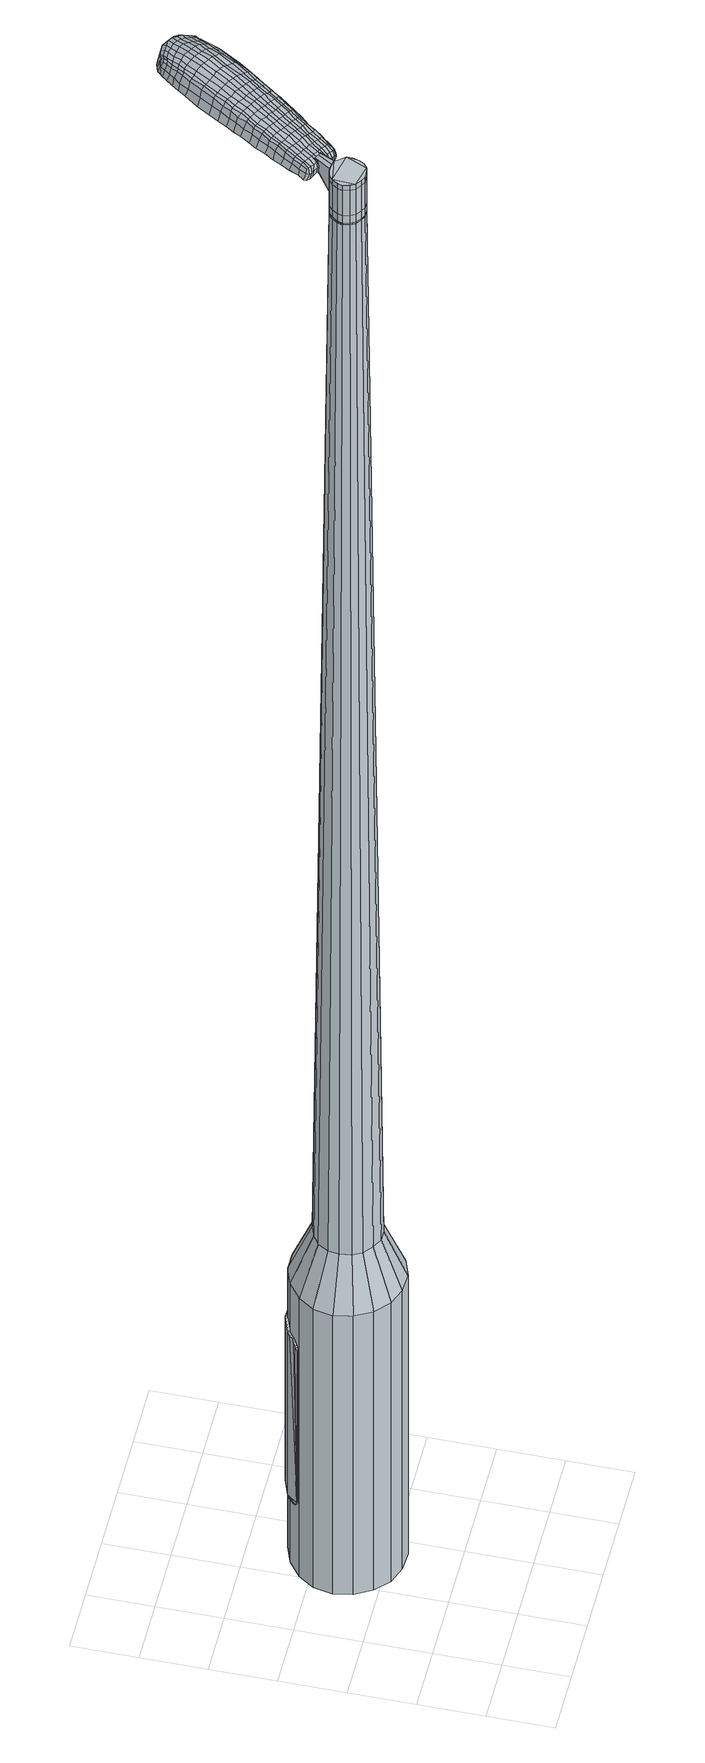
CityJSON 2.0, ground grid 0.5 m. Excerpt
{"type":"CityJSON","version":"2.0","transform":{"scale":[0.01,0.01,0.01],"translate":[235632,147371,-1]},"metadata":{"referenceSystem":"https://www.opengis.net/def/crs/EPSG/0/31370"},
"CityObjects":{
"object1":{"type":"GenericCityObject","attributes":{"cluster":386,"mean_distance_to_centroid":0.369,"new_centroid_x":235632.83,"new_centroid_y":147372.28,"mean_distance_to_camera":11.05,"H1":31.45,"H2":29.17,"Z_final":110.96,"cluster2":-1,"proj_x":235636.41,"proj_y":147374.49,"id_line":65054,"bearing_l":328.25,"distance":4.2,"orientation":"left","G_obj":58.25},"geometry":[{"type":"MultiSurface","lod":"2","boundaries":[[[0,1,2,3]],[[1,4,5,2]],[[4,6,7,5]],[[6,8,9,7]],[[8,10,11,9]],[[10,12,13,11]],[[12,14,15,13]],[[14,16,17,15]],[[16,18,19,17]],[[18,20,21,19]],[[20,22,23,21]],[[22,24,25,23]],[[24,26,27,25]],[[26,28,29,27]],[[28,30,31,29]],[[30,32,33,31]],[[32,34,35,33]],[[34,0,3,35]],[[36,37,38,39]],[[38,40,41,42]],[[41,43,42]],[[42,44,45,46]],[[45,47,46]],[[46,48,49,50]],[[49,51,50]],[[42,46,50,38]],[[50,52,39,38]],[[53,36,39]],[[2,5,7,35]],[[7,9,11,15]],[[11,13,15]],[[15,17,19,23]],[[19,21,23]],[[23,25,27,31]],[[27,29,31]],[[15,23,31,7]],[[31,33,35,7]],[[3,2,35]],[[1,0,54,55]],[[0,34,56,54]],[[34,32,57,56]],[[32,30,58,57]],[[30,28,59,58]],[[28,26,60,59]],[[26,24,61,60]],[[24,22,62,61]],[[22,20,63,62]],[[20,18,64,63]],[[18,16,65,64]],[[16,14,66,65]],[[14,12,67,66]],[[12,10,68,67]],[[10,8,69,68]],[[8,6,70,69]],[[6,4,71,70]],[[4,1,55,71]],[[55,54,72,73]],[[54,56,74,72]],[[56,57,75,74]],[[57,58,76,75]],[[58,59,77,76]],[[59,60,78,77]],[[60,61,79,78]],[[61,62,80,79]],[[62,63,81,80]],[[63,64,82,81]],[[64,65,83,82]],[[65,66,84,83]],[[66,67,85,84]],[[67,68,86,85]],[[68,69,87,86]],[[69,70,88,87]],[[70,71,89,88]],[[71,55,73,89]],[[90,91,92,73]],[[93,94,91,90]],[[75,95,94,93]],[[96,97,95,75]],[[77,98,97,96]],[[99,100,98,77]],[[101,102,100,99]],[[103,104,102,101]],[[105,106,104,103]],[[82,107,106,105]],[[108,109,107,82]],[[84,110,109,108]],[[111,112,110,84]],[[113,114,112,111]],[[87,115,114,113]],[[88,116,115,87]],[[117,118,116,88]],[[73,92,118,117]],[[119,120,121,122]],[[123,119,122,124]],[[125,123,124,126]],[[127,125,126,128]],[[129,127,128,130]],[[131,129,130,132]],[[133,131,132,134]],[[135,133,134,136]],[[137,135,136,138]],[[139,137,138,140]],[[141,139,140,142]],[[143,141,142,144]],[[145,143,144,146]],[[147,145,146,148]],[[149,147,148,150]],[[151,149,150,152]],[[72,90,73]],[[72,74,93,90]],[[74,75,93]],[[76,96,75]],[[76,77,96]],[[78,99,77]],[[78,79,101,99]],[[79,80,103,101]],[[80,81,105,103]],[[81,82,105]],[[83,108,82]],[[83,84,108]],[[85,111,84]],[[85,86,113,111]],[[86,87,113]],[[89,117,88]],[[89,73,117]],[[153,92,91]],[[154,118,92]],[[154,116,118]],[[155,114,115]],[[155,156,112,114]],[[156,110,112]],[[157,109,110]],[[157,107,109]],[[158,106,107]],[[158,159,104,106]],[[159,160,102,104]],[[160,161,100,102]],[[161,98,100]],[[162,97,98]],[[162,95,97]],[[163,94,95]],[[163,153,91,94]],[[39,52,151,164]],[[92,153,165,152]],[[53,39,164,120]],[[153,163,121,165]],[[36,53,120,119]],[[163,95,122,121]],[[37,36,119,123]],[[95,162,124,122]],[[38,37,123,125]],[[162,98,126,124]],[[40,38,125,127]],[[98,161,128,126]],[[41,40,127,129]],[[161,160,130,128]],[[43,41,129,131]],[[160,159,132,130]],[[42,43,131,133]],[[159,158,134,132]],[[44,42,133,135]],[[158,107,136,134]],[[45,44,135,137]],[[107,157,138,136]],[[47,45,137,139]],[[157,110,140,138]],[[46,47,139,141]],[[110,156,142,140]],[[48,46,141,143]],[[156,155,144,142]],[[49,48,143,145]],[[155,115,146,144]],[[51,49,145,147]],[[115,116,148,146]],[[50,51,147,149]],[[116,154,150,148]],[[52,50,149,151]],[[154,92,152,150]],[[151,152,166,167]],[[152,165,168,166]],[[165,121,169,168]],[[121,120,170,169]],[[120,164,171,170]],[[164,151,167,171]],[[172,173,174,175]],[[176,172,175,177]],[[172,176,178,179]],[[173,172,179,180]],[[181,182,183,184]],[[185,181,184,186]],[[181,185,187,188]],[[182,181,188,189]],[[190,191,192,193]],[[194,190,193,195]],[[190,194,196,197]],[[191,190,197,198]],[[199,200,201,202]],[[203,199,202,204]],[[199,203,205,206]],[[200,199,206,207]],[[208,209,210,211]],[[212,208,211,213]],[[208,212,214,215]],[[209,208,215,216]],[[217,218,219,220]],[[221,217,220,222]],[[217,221,223,224]],[[218,217,224,225]],[[226,227,228,229]],[[218,226,229,219]],[[226,218,225,230]],[[227,226,230,231]],[[232,233,234,235]],[[227,232,235,228]],[[232,227,231,236]],[[233,232,236,237]],[[238,176,177,239]],[[233,238,239,234]],[[238,233,237,240]],[[176,238,240,178]],[[241,242,243,244]],[[245,241,244,246]],[[241,245,247,248]],[[242,241,248,249]],[[250,251,252,253]],[[242,250,253,243]],[[250,242,249,254]],[[251,250,254,255]],[[256,257,258,259]],[[251,256,259,252]],[[256,251,255,260]],[[257,256,260,261]],[[262,263,264,265]],[[257,262,265,258]],[[262,257,261,266]],[[263,262,266,267]],[[268,173,180,269]],[[263,268,269,264]],[[268,263,267,270]],[[173,268,270,174]],[[271,272,273,274]],[[275,271,274,276]],[[271,275,277,278]],[[272,271,278,279]],[[280,281,282,283]],[[272,280,283,273]],[[280,272,279,284]],[[281,280,284,285]],[[286,287,288,289]],[[281,286,289,282]],[[286,281,285,290]],[[287,286,290,291]],[[292,185,186,293]],[[287,292,293,288]],[[292,287,291,294]],[[185,292,294,187]],[[295,296,297,298]],[[299,295,298,300]],[[295,299,301,302]],[[296,295,302,303]],[[304,305,306,307]],[[296,304,307,297]],[[304,296,303,308]],[[305,304,308,309]],[[310,311,312,313]],[[305,310,313,306]],[[310,305,309,314]],[[311,310,314,315]],[[316,317,318,319]],[[311,316,319,312]],[[316,311,315,320]],[[317,316,320,321]],[[322,182,189,323]],[[317,322,323,318]],[[322,317,321,324]],[[182,322,324,183]],[[325,211,210,326]],[[327,325,326,328]],[[325,327,329,330]],[[211,325,330,213]],[[331,327,328,332]],[[333,331,332,334]],[[331,333,335,336]],[[327,331,336,329]],[[337,333,334,338]],[[339,337,338,340]],[[337,339,341,342]],[[333,337,342,335]],[[343,339,340,344]],[[345,343,344,346]],[[343,345,347,348]],[[339,343,348,341]],[[349,345,346,350]],[[200,349,350,201]],[[349,200,207,351]],[[345,349,351,347]],[[352,353,198,197]],[[354,352,197,196]],[[352,354,355,356]],[[353,352,356,357]],[[358,359,357,356]],[[360,358,356,355]],[[358,360,361,362]],[[359,358,362,363]],[[364,365,363,362]],[[366,364,362,361]],[[364,366,367,368]],[[365,364,368,369]],[[370,371,369,368]],[[372,370,368,367]],[[370,372,205,203]],[[371,370,203,204]],[[373,374,375,376]],[[275,373,376,277]],[[373,275,276,377]],[[374,373,377,378]],[[379,194,195,380]],[[374,379,380,375]],[[379,374,378,381]],[[194,379,381,196]],[[382,383,384,385]],[[221,382,385,223]],[[382,221,222,386]],[[383,382,386,387]],[[388,389,390,391]],[[383,388,391,384]],[[388,383,387,392]],[[389,388,392,393]],[[394,191,198,395]],[[389,394,395,390]],[[394,389,393,396]],[[191,394,396,192]],[[397,398,399,400]],[[179,397,400,180]],[[397,179,178,401]],[[398,397,401,402]],[[403,404,405,406]],[[398,403,406,399]],[[403,398,402,407]],[[404,403,407,408]],[[409,202,201,410]],[[404,409,410,405]],[[409,404,408,411]],[[202,409,411,204]],[[412,413,414,415]],[[184,412,415,186]],[[412,184,183,416]],[[413,412,416,417]],[[418,206,205,419]],[[413,418,419,414]],[[418,413,417,420]],[[206,418,420,207]],[[421,422,423,424]],[[299,421,424,301]],[[421,299,300,425]],[[422,421,425,426]],[[427,212,213,428]],[[422,427,428,423]],[[427,422,426,429]],[[212,427,429,214]],[[430,431,432,433]],[[245,430,433,247]],[[430,245,246,434]],[[431,430,434,435]],[[436,437,438,439]],[[431,436,439,432]],[[436,431,435,440]],[[437,436,440,441]],[[442,209,216,443]],[[437,442,443,438]],[[442,437,441,444]],[[209,442,444,210]],[[445,446,435,434]],[[244,445,434,246]],[[445,244,243,447]],[[446,445,447,448]],[[449,450,441,440]],[[446,449,440,435]],[[449,446,448,451]],[[450,449,451,452]],[[453,326,210,444]],[[450,453,444,441]],[[453,450,452,454]],[[326,453,454,328]],[[455,456,457,458]],[[302,455,458,303]],[[455,302,301,424]],[[456,455,424,423]],[[459,330,329,460]],[[456,459,460,457]],[[459,456,423,428]],[[330,459,428,213]],[[461,462,448,447]],[[253,461,447,243]],[[461,253,252,463]],[[462,461,463,464]],[[465,466,452,451]],[[462,465,451,448]],[[465,462,464,467]],[[466,465,467,468]],[[469,332,328,454]],[[466,469,454,452]],[[469,466,468,470]],[[332,469,470,334]],[[471,472,473,474]],[[308,471,474,309]],[[471,308,303,458]],[[472,471,458,457]],[[475,336,335,476]],[[472,475,476,473]],[[475,472,457,460]],[[336,475,460,329]],[[477,478,464,463]],[[259,477,463,252]],[[477,259,258,479]],[[478,477,479,480]],[[481,482,468,467]],[[478,481,467,464]],[[481,478,480,483]],[[482,481,483,484]],[[485,338,334,470]],[[482,485,470,468]],[[485,482,484,486]],[[338,485,486,340]],[[487,488,489,490]],[[314,487,490,315]],[[487,314,309,474]],[[488,487,474,473]],[[491,342,341,492]],[[488,491,492,489]],[[491,488,473,476]],[[342,491,476,335]],[[493,494,480,479]],[[265,493,479,258]],[[493,265,264,495]],[[494,493,495,496]],[[497,498,484,483]],[[494,497,483,480]],[[497,494,496,499]],[[498,497,499,500]],[[501,344,340,486]],[[498,501,486,484]],[[501,498,500,502]],[[344,501,502,346]],[[503,504,505,506]],[[320,503,506,321]],[[503,320,315,490]],[[504,503,490,489]],[[507,348,347,508]],[[504,507,508,505]],[[507,504,489,492]],[[348,507,492,341]],[[509,510,496,495]],[[269,509,495,264]],[[509,269,180,400]],[[510,509,400,399]],[[511,512,500,499]],[[510,511,499,496]],[[511,510,399,406]],[[512,511,406,405]],[[513,350,346,502]],[[512,513,502,500]],[[513,512,405,410]],[[350,513,410,201]],[[514,515,417,416]],[[324,514,416,183]],[[514,324,321,506]],[[515,514,506,505]],[[516,351,207,420]],[[515,516,420,417]],[[516,515,505,508]],[[351,516,508,347]],[[517,518,378,377]],[[274,517,377,276]],[[517,274,273,519]],[[518,517,519,520]],[[521,354,196,381]],[[518,521,381,378]],[[521,518,520,522]],[[354,521,522,355]],[[523,524,525,526]],[[224,523,526,225]],[[523,224,223,385]],[[524,523,385,384]],[[527,528,529,530]],[[524,527,530,525]],[[527,524,384,391]],[[528,527,391,390]],[[531,353,357,532]],[[528,531,532,529]],[[531,528,390,395]],[[353,531,395,198]],[[533,534,520,519]],[[283,533,519,273]],[[533,283,282,535]],[[534,533,535,536]],[[537,360,355,522]],[[534,537,522,520]],[[537,534,536,538]],[[360,537,538,361]],[[539,540,541,542]],[[230,539,542,231]],[[539,230,225,526]],[[540,539,526,525]],[[543,544,545,546]],[[540,543,546,541]],[[543,540,525,530]],[[544,543,530,529]],[[547,359,363,548]],[[544,547,548,545]],[[547,544,529,532]],[[359,547,532,357]],[[549,550,536,535]],[[289,549,535,282]],[[549,289,288,551]],[[550,549,551,552]],[[553,366,361,538]],[[550,553,538,536]],[[553,550,552,554]],[[366,553,554,367]],[[555,556,557,558]],[[236,555,558,237]],[[555,236,231,542]],[[556,555,542,541]],[[559,560,561,562]],[[556,559,562,557]],[[559,556,541,546]],[[560,559,546,545]],[[563,365,369,564]],[[560,563,564,561]],[[563,560,545,548]],[[365,563,548,363]],[[565,566,552,551]],[[293,565,551,288]],[[565,293,186,415]],[[566,565,415,414]],[[567,372,367,554]],[[566,567,554,552]],[[567,566,414,419]],[[372,567,419,205]],[[568,569,402,401]],[[240,568,401,178]],[[568,240,237,558]],[[569,568,558,557]],[[570,571,408,407]],[[569,570,407,402]],[[570,569,557,562]],[[571,570,562,561]],[[572,371,204,411]],[[571,572,411,408]],[[572,571,561,564]],[[371,572,564,369]],[[573,574,575,576]],[[576,575,577,578]],[[579,577,575,580]],[[580,575,574,581]],[[582,583,584,585]],[[585,584,586,587]],[[588,586,584,589]],[[589,584,583,590]],[[591,592,593,594]],[[594,593,595,596]],[[597,595,593,598]],[[598,593,592,599]],[[600,601,602,603]],[[603,602,604,605]],[[606,604,602,607]],[[607,602,601,608]],[[609,610,611,612]],[[612,611,613,614]],[[615,613,611,616]],[[616,611,610,617]],[[618,619,620,621]],[[621,620,622,623]],[[624,622,620,625]],[[625,620,619,626]],[[627,628,629,630]],[[630,629,619,618]],[[626,619,629,631]],[[631,629,628,632]],[[633,634,635,636]],[[636,635,628,627]],[[632,628,635,637]],[[637,635,634,638]],[[578,577,639,640]],[[640,639,634,633]],[[638,634,639,641]],[[641,639,577,579]],[[642,643,644,645]],[[645,644,646,647]],[[648,646,644,649]],[[649,644,643,650]],[[651,652,653,654]],[[654,653,643,642]],[[650,643,653,655]],[[655,653,652,656]],[[657,658,659,660]],[[660,659,652,651]],[[656,652,659,661]],[[661,659,658,662]],[[663,664,665,666]],[[666,665,658,657]],[[662,658,665,667]],[[667,665,664,668]],[[581,574,669,670]],[[670,669,664,663]],[[668,664,669,671]],[[671,669,574,573]],[[672,673,674,675]],[[675,674,676,677]],[[678,676,674,679]],[[679,674,673,680]],[[681,682,683,684]],[[684,683,673,672]],[[680,673,683,685]],[[685,683,682,686]],[[687,688,689,690]],[[690,689,682,681]],[[686,682,689,691]],[[691,689,688,692]],[[587,586,693,694]],[[694,693,688,687]],[[692,688,693,695]],[[695,693,586,588]],[[696,697,698,699]],[[699,698,700,701]],[[702,700,698,703]],[[703,698,697,704]],[[705,706,707,708]],[[708,707,697,696]],[[704,697,707,709]],[[709,707,706,710]],[[711,712,713,714]],[[714,713,706,705]],[[710,706,713,715]],[[715,713,712,716]],[[717,718,719,720]],[[720,719,712,711]],[[716,712,719,721]],[[721,719,718,722]],[[590,583,723,724]],[[724,723,718,717]],[[722,718,723,725]],[[725,723,583,582]],[[609,612,726,727]],[[727,726,728,729]],[[730,728,726,731]],[[731,726,612,614]],[[729,728,732,733]],[[733,732,734,735]],[[736,734,732,737]],[[737,732,728,730]],[[735,734,738,739]],[[739,738,740,741]],[[742,740,738,743]],[[743,738,734,736]],[[741,740,744,745]],[[745,744,746,747]],[[748,746,744,749]],[[749,744,740,742]],[[747,746,750,751]],[[751,750,601,600]],[[608,601,750,752]],[[752,750,746,748]],[[599,753,754,598]],[[598,754,755,597]],[[756,755,754,757]],[[757,754,753,758]],[[758,759,760,757]],[[757,760,761,756]],[[762,761,760,763]],[[763,760,759,764]],[[764,765,766,763]],[[763,766,767,762]],[[768,767,766,769]],[[769,766,765,770]],[[770,771,772,769]],[[769,772,773,768]],[[606,773,772,604]],[[604,772,771,605]],[[774,775,776,777]],[[777,776,676,678]],[[677,676,776,778]],[[778,776,775,779]],[[596,595,780,781]],[[781,780,775,774]],[[779,775,780,782]],[[782,780,595,597]],[[783,784,785,786]],[[786,785,622,624]],[[623,622,785,787]],[[787,785,784,788]],[[789,790,791,792]],[[792,791,784,783]],[[788,784,791,793]],[[793,791,790,794]],[[599,592,795,796]],[[796,795,790,789]],[[794,790,795,797]],[[797,795,592,591]],[[798,799,800,801]],[[801,800,580,581]],[[579,580,800,802]],[[802,800,799,803]],[[804,805,806,807]],[[807,806,799,798]],[[803,799,806,808]],[[808,806,805,809]],[[600,603,810,811]],[[811,810,805,804]],[[809,805,810,812]],[[812,810,603,605]],[[813,814,815,816]],[[816,815,585,587]],[[582,585,815,817]],[[817,815,814,818]],[[606,607,819,820]],[[820,819,814,813]],[[818,814,819,821]],[[821,819,607,608]],[[822,823,700,824]],[[824,700,702]],[[701,700,825]],[[825,700,823,826]],[[614,613,827,828]],[[828,827,823,822]],[[826,823,827,829]],[[829,827,613,615]],[[830,831,832,833]],[[833,832,646,648]],[[647,646,832,834]],[[834,832,831,835]],[[836,837,838,839]],[[839,838,831,830]],[[835,831,838,840]],[[840,838,837,841]],[[617,610,842,843]],[[843,842,837,836]],[[841,837,842,844]],[[844,842,610,609]],[[835,845,846,834]],[[834,846,645,647]],[[642,645,846,847]],[[847,846,845,848]],[[841,849,850,840]],[[840,850,845,835]],[[848,845,850,851]],[[851,850,849,852]],[[609,727,853,844]],[[844,853,849,841]],[[852,849,853,854]],[[854,853,727,729]],[[855,856,857,858]],[[858,857,703,704]],[[702,703,857,824]],[[824,857,856,822]],[[730,731,859,860]],[[860,859,856,855]],[[822,856,859,828]],[[828,859,731,614]],[[848,861,847]],[[847,861,654,642]],[[651,654,861,862]],[[852,863,864,851]],[[851,864,861,848]],[[862,861,864,865]],[[865,864,863,866]],[[729,733,867,854]],[[854,867,863,852]],[[866,863,867,868]],[[868,867,733,735]],[[869,870,871,872]],[[872,871,709,710]],[[704,709,871,858]],[[858,871,870,855]],[[736,737,873,874]],[[874,873,870,869]],[[855,870,873,860]],[[860,873,737,730]],[[875,876,862]],[[862,876,660,651]],[[657,660,876,877]],[[877,876,875,878]],[[866,879,880,865]],[[865,880,875,862]],[[878,875,880,881]],[[881,880,879,882]],[[735,739,883,868]],[[868,883,879,866]],[[882,879,883,884]],[[884,883,739,741]],[[885,886,887,888]],[[888,887,715,716]],[[710,715,887,872]],[[872,887,886,869]],[[742,743,889,890]],[[890,889,886,885]],[[869,886,889,874]],[[874,889,743,736]],[[878,891,892,877]],[[877,892,666,657]],[[663,666,892,893]],[[893,892,891,894]],[[882,895,896,881]],[[881,896,891,878]],[[894,891,896,897]],[[897,896,895,898]],[[741,745,899,884]],[[884,899,895,882]],[[898,895,899,900]],[[900,899,745,747]],[[901,902,903,904]],[[904,903,721,722]],[[716,721,903,888]],[[888,903,902,885]],[[748,749,905,906]],[[906,905,902,901]],[[885,902,905,890]],[[890,905,749,742]],[[894,907,908,893]],[[893,908,670,663]],[[581,670,908,801]],[[801,908,907,798]],[[898,909,910,897]],[[897,910,907,894]],[[798,907,910,807]],[[807,910,909,804]],[[747,751,911,900]],[[900,911,909,898]],[[804,909,911,811]],[[811,911,751,600]],[[818,912,913,817]],[[817,913,725,582]],[[722,725,913,904]],[[904,913,912,901]],[[608,752,914,821]],[[821,914,912,818]],[[901,912,914,906]],[[906,914,752,748]],[[779,915,916,778]],[[778,916,675,677]],[[672,675,916,917]],[[917,916,915,918]],[[597,755,919,782]],[[782,919,915,779]],[[918,915,919,920]],[[920,919,755,756]],[[921,922,923,924]],[[924,923,625,626]],[[624,625,923,786]],[[786,923,922,783]],[[925,926,927,928]],[[928,927,922,921]],[[783,922,927,792]],[[792,927,926,789]],[[758,753,929,930]],[[930,929,926,925]],[[789,926,929,796]],[[796,929,753,599]],[[918,931,932,917]],[[917,932,684,672]],[[681,684,932,933]],[[933,932,931,934]],[[756,761,935,920]],[[920,935,931,918]],[[934,931,935,936]],[[936,935,761,762]],[[937,938,939,940]],[[940,939,631,632]],[[626,631,939,924]],[[924,939,938,921]],[[941,942,943,944]],[[944,943,938,937]],[[921,938,943,928]],[[928,943,942,925]],[[764,759,945,946]],[[946,945,942,941]],[[925,942,945,930]],[[930,945,759,758]],[[934,947,948,933]],[[933,948,690,681]],[[687,690,948,949]],[[949,948,947,950]],[[762,767,951,936]],[[936,951,947,934]],[[950,947,951,952]],[[952,951,767,768]],[[953,954,955,956]],[[956,955,637,638]],[[632,637,955,940]],[[940,955,954,937]],[[957,958,959,960]],[[960,959,954,953]],[[937,954,959,944]],[[944,959,958,941]],[[770,765,961,962]],[[962,961,958,957]],[[941,958,961,946]],[[946,961,765,764]],[[950,963,964,949]],[[949,964,694,687]],[[587,694,964,816]],[[816,964,963,813]],[[768,773,965,952]],[[952,965,963,950]],[[813,963,965,820]],[[820,965,773,606]],[[803,966,967,802]],[[802,967,641,579]],[[638,641,967,956]],[[956,967,966,953]],[[809,968,969,808]],[[808,969,966,803]],[[953,966,969,960]],[[960,969,968,957]],[[605,771,970,812]],[[812,970,968,809]],[[957,968,970,962]],[[962,970,771,770]],[[573,576,175,174]],[[576,578,177,175]],[[588,589,188,187]],[[589,590,189,188]],[[591,594,193,192]],[[594,596,195,193]],[[615,616,215,214]],[[616,617,216,215]],[[618,621,220,219]],[[621,623,222,220]],[[627,630,229,228]],[[630,618,219,229]],[[633,636,235,234]],[[636,627,228,235]],[[578,640,239,177]],[[640,633,234,239]],[[648,649,248,247]],[[649,650,249,248]],[[650,655,254,249]],[[655,656,255,254]],[[656,661,260,255]],[[661,662,261,260]],[[662,667,266,261]],[[667,668,267,266]],[[668,671,270,267]],[[671,573,174,270]],[[678,679,278,277]],[[679,680,279,278]],[[680,685,284,279]],[[685,686,285,284]],[[686,691,290,285]],[[691,692,291,290]],[[692,695,294,291]],[[695,588,187,294]],[[696,699,298,297]],[[699,701,300,298]],[[705,708,307,306]],[[708,696,297,307]],[[711,714,313,312]],[[714,705,306,313]],[[717,720,319,318]],[[720,711,312,319]],[[590,724,323,189]],[[724,717,318,323]],[[774,777,376,375]],[[777,678,277,376]],[[596,781,380,195]],[[781,774,375,380]],[[623,787,386,222]],[[787,788,387,386]],[[788,793,392,387]],[[793,794,393,392]],[[794,797,396,393]],[[797,591,192,396]],[[701,825,425,300]],[[825,826,426,425]],[[826,829,429,426]],[[829,615,214,429]],[[830,833,433,432]],[[833,648,247,433]],[[836,839,439,438]],[[839,830,432,439]],[[617,843,443,216]],[[843,836,438,443]],[[971,972,973,974]],[[975,976,974,973]],[[977,978,979,980]],[[981,982,983,984]],[[972,985,986,973]],[[987,975,973,986]],[[988,977,980,989]],[[990,991,982,981]],[[985,992,993,986]],[[993,994,987,986]],[[995,988,989,996]],[[997,991,990,998]],[[992,999,1000,993]],[[1000,1001,994,993]],[[1002,995,996,1003]],[[1004,997,998,1005]],[[1006,1007,1008,1009]],[[1010,1011,1007,1006]],[[1010,1012,1013,1011]],[[1012,1014,1015,1013]],[[1016,1017,1018,1019]],[[1020,1021,1017,1016]],[[1022,1023,1021,1020]],[[1024,1025,1023,1022]],[[1019,1008,1007,1016]],[[1016,1007,1011,1020]],[[1011,1013,1022,1020]],[[1013,1015,1024,1022]],[[980,979,976,975]],[[989,980,975,987]],[[994,996,989,987]],[[1001,1003,996,994]],[[981,984,978,977]],[[990,981,977,988]],[[998,990,988,995]],[[1005,998,995,1002]],[[982,1006,1009,983]],[[991,1010,1006,982]],[[1012,1010,991,997]],[[1014,1012,997,1004]],[[1026,1027,1028,1029]],[[1028,1030,1031,1032]],[[1028,1032,1033,1034]],[[1028,1034,1029]],[[1035,1026,1029,1036]],[[1037,1036,1029,1038]],[[1039,1038,1029]],[[1040,1028,1027,1041]],[[1042,1040,1041,1043]],[[1044,1042,1043,1045]],[[1046,1044,1045,1047]],[[1048,1046,1047,1049]],[[1049,1050,1051,1052]],[[1049,1052,1053,1054]],[[1049,1054,1055,1056]],[[1055,1057,1058,1059]],[[1055,1059,1060,1061]],[[1055,1061,1056]],[[1049,1056,1048]],[[1062,1063,1027,1026]],[[1064,1065,1030,1028]],[[1066,1067,1039,1029]],[[1063,1068,1041,1027]],[[1069,1064,1028,1040]],[[1068,1070,1043,1041]],[[1071,1069,1040,1042]],[[1070,1072,1045,1043]],[[1073,1071,1042,1044]],[[1072,1074,1047,1045]],[[1075,1073,1044,1046]],[[1074,1076,1049,1047]],[[1077,1075,1046,1048]],[[1076,1078,1050,1049]],[[1079,1080,1057,1055]],[[1081,1077,1048,1056]],[[1051,1050,1078,1082]],[[1052,1051,1082,1083]],[[1053,1052,1083,1084]],[[1054,1053,1084,1085]],[[1055,1054,1085,1079]],[[1086,1062,1026,1035]],[[1087,1086,1035,1036]],[[1088,1087,1036,1037]],[[1089,1088,1037,1038]],[[1067,1089,1038,1039]],[[1031,1030,1065,1090]],[[1058,1057,1080,1091]],[[1032,1031,1090,1092]],[[1033,1032,1092,1093]],[[1034,1033,1093,1094]],[[1029,1034,1094,1066]],[[1059,1058,1091,1095]],[[1060,1059,1095,1096]],[[1061,1060,1096,1097]],[[1056,1061,1097,1081]]]}]}
},
"vertices":[
[105,166,384],[116,156,384],[116,156,96],[105,166,96],[123,143,384],[123,143,96],[125,129,384],[125,129,96],[122,114,384],[122,114,96],[114,102,384],[114,102,96],[103,93,384],[103,93,96],[89,88,384],[89,88,96],[74,89,384],[74,89,96],[61,94,384],[61,94,96],[50,104,384],[50,104,96],[43,117,384],[43,117,96],[40,131,384],[40,131,96],[43,146,384],[43,146,96],[51,158,384],[51,158,96],[63,167,384],[63,167,96],[77,172,384],[77,172,96],[91,172,384],[91,172,96],[81,143,1524],[76,142,1524],[73,139,1524],[90,142,1524],[70,135,1524],[69,131,1524],[72,122,1524],[70,126,1524],[76,119,1524],[80,117,1524],[89,118,1524],[85,117,1524],[93,121,1524],[95,125,1524],[96,134,1524],[96,130,1524],[93,138,1524],[86,143,1524],[96,152,429],[103,146,429],[88,155,429],[79,155,429],[71,152,429],[64,147,429],[59,139,429],[58,131,429],[59,122,429],[63,115,429],[70,109,429],[78,105,429],[86,105,429],[95,108,429],[102,113,429],[106,121,429],[108,129,429],[107,138,429],[90,142,1483],[93,138,1483],[86,143,1483],[81,143,1483],[76,142,1483],[73,139,1483],[70,135,1483],[69,131,1483],[70,126,1483],[72,122,1483],[76,119,1483],[80,117,1483],[85,117,1483],[89,118,1483],[93,121,1483],[95,125,1483],[96,130,1483],[96,134,1483],[90,141,1483],[90,141,1485],[93,138,1485],[85,143,1483],[85,143,1485],[81,143,1485],[77,141,1483],[77,141,1485],[73,139,1485],[71,135,1483],[71,135,1485],[70,131,1483],[70,131,1485],[71,126,1483],[71,126,1485],[73,122,1483],[73,122,1485],[76,119,1485],[80,118,1483],[80,118,1485],[85,117,1485],[89,119,1483],[89,119,1485],[92,122,1483],[92,122,1485],[95,125,1485],[96,130,1485],[95,134,1483],[95,134,1485],[81,143,1519],[86,143,1519],[86,143,1493],[81,143,1493],[76,142,1519],[76,142,1493],[73,139,1519],[73,139,1493],[70,135,1519],[70,135,1493],[69,131,1519],[69,131,1493],[70,126,1519],[70,126,1493],[72,122,1519],[72,122,1493],[76,119,1519],[76,119,1493],[80,117,1519],[80,117,1493],[85,117,1519],[85,117,1493],[89,118,1519],[89,118,1493],[93,121,1519],[93,121,1493],[95,125,1519],[95,125,1493],[96,130,1519],[96,130,1493],[96,134,1519],[96,134,1493],[93,138,1519],[93,138,1493],[90,142,1485],[96,134,1485],[93,121,1485],[89,118,1485],[80,117,1485],[72,122,1485],[70,126,1485],[69,131,1485],[70,135,1485],[76,142,1485],[86,143,1485],[90,142,1519],[90,142,1493],[102,156,1513],[102,156,1518],[100,157,1513],[97,159,1513],[97,159,1518],[100,157,1518],[155,210,1519],[151,204,1518],[153,205,1509],[157,210,1510],[160,217,1519],[162,218,1510],[158,217,1526],[153,210,1525],[149,204,1525],[123,231,1519],[119,224,1518],[120,223,1525],[123,229,1525],[127,238,1519],[128,237,1526],[126,240,1510],[122,233,1510],[119,226,1509],[176,284,1519],[179,282,1519],[180,283,1513],[177,285,1513],[172,285,1519],[173,286,1513],[171,284,1524],[175,282,1524],[178,280,1524],[137,221,1530],[133,215,1529],[136,213,1529],[140,219,1530],[142,229,1531],[145,227,1531],[139,231,1530],[134,223,1530],[130,216,1529],[95,152,1512],[97,151,1512],[98,152,1517],[96,153,1517],[92,154,1512],[93,155,1517],[93,155,1506],[95,153,1506],[98,151,1506],[185,261,1519],[184,258,1519],[186,258,1512],[187,261,1512],[186,264,1518],[188,264,1512],[185,264,1522],[184,262,1523],[183,259,1524],[182,254,1519],[179,249,1519],[181,249,1512],[184,254,1512],[180,254,1524],[178,249,1525],[176,244,1519],[172,237,1519],[174,237,1511],[178,244,1511],[175,244,1526],[171,237,1526],[166,227,1519],[168,228,1510],[165,227,1526],[113,150,1513],[117,156,1513],[116,156,1518],[112,150,1517],[109,145,1512],[109,146,1516],[111,145,1506],[114,150,1507],[119,156,1507],[122,162,1514],[126,168,1515],[124,168,1520],[120,162,1519],[123,162,1507],[128,168,1507],[130,174,1515],[135,180,1516],[133,180,1522],[129,174,1521],[132,174,1508],[136,181,1508],[139,186,1517],[143,192,1517],[141,192,1524],[137,186,1523],[141,187,1508],[145,193,1509],[147,198,1518],[145,198,1524],[149,199,1509],[155,281,1519],[153,278,1519],[154,277,1524],[156,280,1523],[157,282,1518],[157,282,1522],[157,284,1512],[155,282,1512],[153,280,1512],[150,274,1519],[147,270,1519],[148,268,1525],[151,273,1524],[150,276,1512],[146,271,1512],[143,265,1519],[139,258,1519],[140,257,1526],[144,263,1526],[143,266,1511],[139,260,1511],[133,248,1519],[134,247,1526],[132,250,1510],[87,166,1513],[91,172,1513],[90,174,1507],[87,167,1507],[85,161,1512],[84,162,1506],[86,161,1516],[88,165,1517],[91,171,1518],[94,179,1514],[98,186,1515],[97,187,1507],[94,181,1507],[95,178,1519],[99,184,1520],[102,192,1515],[105,199,1516],[104,201,1508],[101,194,1508],[102,191,1521],[106,197,1522],[109,205,1517],[112,212,1517],[112,214,1509],[108,207,1508],[109,204,1523],[113,210,1524],[116,218,1518],[115,220,1509],[116,217,1524],[98,158,1519],[101,156,1519],[102,164,1520],[105,163,1520],[100,166,1520],[96,159,1519],[106,170,1522],[109,169,1522],[110,177,1523],[113,175,1523],[108,178,1523],[104,172,1521],[114,183,1524],[116,181,1524],[118,189,1525],[120,188,1525],[115,191,1525],[111,185,1524],[122,196,1526],[124,194,1526],[126,202,1527],[128,200,1527],[123,204,1527],[119,197,1526],[130,208,1528],[132,207,1528],[127,210,1528],[174,280,1527],[177,278,1527],[170,281,1526],[167,277,1527],[171,276,1528],[174,274,1528],[168,271,1529],[171,269,1529],[164,272,1528],[160,266,1530],[164,264,1530],[167,262,1530],[160,258,1531],[163,256,1531],[157,260,1530],[152,252,1531],[155,250,1531],[159,248,1531],[149,240,1531],[152,238,1531],[145,241,1531],[159,284,1518],[162,285,1519],[162,286,1513],[159,285,1513],[159,282,1523],[162,283,1523],[167,285,1519],[167,286,1513],[166,284,1524],[186,266,1518],[186,269,1518],[185,268,1523],[185,265,1523],[188,266,1513],[187,269,1513],[185,272,1519],[184,276,1519],[183,275,1524],[184,271,1523],[186,273,1513],[185,277,1513],[182,279,1519],[181,278,1524],[182,280,1513],[152,211,1528],[150,212,1528],[146,206,1528],[148,205,1527],[157,218,1528],[155,219,1529],[148,214,1529],[146,215,1530],[142,209,1529],[144,208,1528],[153,221,1529],[151,223,1530],[143,217,1530],[139,211,1529],[148,225,1531],[125,228,1528],[127,227,1529],[131,235,1529],[129,236,1528],[121,222,1527],[123,221,1528],[130,225,1529],[135,233,1530],[127,219,1528],[85,158,1512],[86,157,1512],[88,158,1517],[86,159,1517],[84,160,1506],[86,158,1506],[89,156,1512],[90,156,1517],[89,157,1506],[107,144,1512],[106,145,1512],[107,145,1506],[109,145,1506],[108,146,1517],[106,146,1517],[104,146,1512],[102,148,1512],[103,148,1506],[105,147,1506],[104,148,1517],[102,149,1517],[99,149,1512],[100,150,1506],[100,150,1517],[110,150,1519],[109,151,1519],[115,156,1520],[113,157,1520],[107,152,1519],[105,154,1519],[111,158,1520],[109,160,1520],[103,155,1519],[107,161,1520],[89,164,1519],[90,163,1519],[94,169,1520],[92,170,1520],[93,161,1519],[97,167,1520],[119,162,1521],[117,163,1521],[123,169,1522],[122,170,1522],[115,165,1521],[113,166,1521],[120,171,1522],[117,172,1523],[111,167,1522],[115,174,1523],[96,177,1521],[98,176,1521],[101,182,1522],[100,183,1522],[101,174,1521],[104,180,1522],[127,175,1523],[126,176,1523],[132,181,1524],[130,182,1524],[124,177,1523],[121,179,1524],[128,183,1525],[125,185,1525],[119,180,1524],[123,186,1525],[103,190,1523],[105,189,1523],[109,195,1524],[107,196,1524],[108,187,1524],[112,193,1525],[136,187,1525],[134,188,1525],[140,193,1526],[138,194,1526],[132,189,1526],[129,191,1526],[136,195,1527],[133,197,1527],[127,192,1526],[131,199,1527],[110,203,1525],[112,202,1525],[116,208,1526],[114,209,1526],[116,200,1526],[119,206,1527],[144,199,1527],[142,200,1527],[140,201,1527],[138,203,1528],[135,205,1528],[118,215,1527],[120,214,1527],[123,212,1528],[158,280,1525],[161,281,1525],[156,277,1526],[158,278,1526],[165,281,1526],[163,278,1527],[184,263,1525],[184,266,1525],[182,262,1526],[182,260,1525],[183,269,1525],[182,272,1526],[179,269,1527],[181,265,1526],[180,275,1526],[177,272,1527],[153,273,1526],[155,273,1527],[149,268,1527],[152,268,1528],[159,273,1528],[156,267,1529],[180,256,1526],[179,258,1527],[176,252,1528],[177,250,1527],[178,260,1527],[176,263,1528],[173,258,1529],[175,255,1528],[174,266,1528],[170,260,1530],[146,263,1528],[148,263,1529],[141,256,1528],[144,255,1529],[152,262,1529],[147,254,1530],[174,245,1528],[173,247,1528],[168,240,1529],[170,238,1528],[171,249,1529],[169,252,1530],[164,244,1530],[167,242,1530],[166,254,1530],[162,246,1531],[135,246,1529],[137,245,1529],[141,243,1530],[163,228,1528],[162,229,1529],[160,231,1530],[157,234,1530],[155,236,1531],[152,206,1509],[150,205,1518],[154,211,1518],[156,212,1509],[158,218,1519],[160,219,1510],[157,218,1525],[152,211,1525],[148,205,1525],[122,222,1525],[121,224,1518],[124,230,1518],[125,228,1525],[129,237,1519],[129,236,1525],[128,239,1510],[124,232,1509],[120,225,1509],[178,281,1513],[178,280,1519],[175,282,1519],[176,283,1513],[172,283,1519],[172,284,1513],[171,282,1524],[174,281,1524],[177,279,1524],[136,213,1528],[134,215,1528],[138,221,1529],[140,219,1529],[142,229,1529],[145,227,1529],[139,231,1529],[135,223,1529],[131,217,1528],[99,153,1516],[98,153,1512],[96,154,1512],[97,155,1516],[94,156,1512],[94,156,1516],[94,156,1506],[97,155,1506],[99,153,1506],[184,259,1512],[182,259,1519],[183,262,1518],[185,262,1512],[184,264,1518],[186,264,1512],[183,264,1522],[182,262,1523],[181,259,1523],[179,250,1512],[177,250,1519],[180,255,1519],[182,255,1512],[179,255,1524],[176,250,1525],[173,238,1511],[171,238,1519],[175,245,1519],[177,245,1511],[173,245,1525],[169,238,1526],[165,228,1519],[167,229,1510],[163,228,1526],[114,157,1518],[116,157,1513],[111,151,1513],[110,151,1517],[108,147,1512],[108,148,1515],[110,147,1506],[113,151,1506],[117,157,1507],[123,169,1520],[124,169,1514],[120,163,1514],[119,163,1519],[122,163,1507],[126,170,1507],[131,182,1522],[133,182,1516],[129,175,1515],[127,175,1521],[130,176,1508],[135,182,1508],[140,194,1523],[141,194,1517],[137,188,1516],[136,188,1522],[139,188,1508],[143,194,1508],[146,200,1517],[144,200,1524],[148,200,1509],[156,276,1523],[155,277,1519],[157,279,1518],[158,278,1523],[158,281,1518],[159,280,1522],[158,282,1512],[156,281,1512],[154,278,1512],[149,267,1525],[148,268,1519],[152,273,1519],[153,272,1524],[151,275,1512],[148,270,1512],[142,256,1526],[141,257,1519],[145,264,1519],[146,262,1525],[144,265,1511],[140,259,1511],[135,247,1519],[136,246,1526],[134,249,1510],[92,173,1507],[93,172,1513],[89,165,1513],[89,166,1506],[87,160,1512],[86,162,1506],[88,161,1515],[90,164,1517],[93,170,1518],[99,186,1507],[100,185,1514],[96,178,1514],[96,180,1507],[97,177,1519],[100,184,1520],[106,200,1508],[107,198,1516],[103,191,1515],[103,193,1508],[104,190,1521],[108,197,1522],[113,213,1508],[114,211,1517],[110,204,1516],[110,206,1508],[111,203,1522],[115,209,1523],[117,217,1517],[117,219,1509],[118,216,1524],[99,158,1518],[101,157,1518],[103,164,1519],[105,163,1519],[100,166,1519],[97,160,1518],[107,171,1520],[109,169,1520],[111,177,1521],[113,176,1521],[108,179,1521],[104,172,1520],[114,183,1523],[117,182,1523],[118,190,1524],[121,188,1524],[116,191,1524],[112,185,1523],[122,196,1525],[125,195,1525],[126,202,1526],[129,201,1526],[123,204,1526],[119,198,1525],[130,209,1527],[132,207,1527],[127,210,1527],[176,277,1526],[173,279,1526],[170,280,1525],[168,277,1526],[171,275,1526],[174,274,1526],[171,268,1528],[168,270,1528],[164,271,1527],[160,265,1528],[164,264,1529],[167,262,1529],[163,256,1530],[160,258,1530],[157,260,1529],[152,252,1530],[156,250,1530],[158,248,1530],[152,238,1530],[149,240,1530],[146,241,1530],[162,284,1513],[162,282,1518],[160,282,1518],[159,283,1512],[160,280,1523],[162,281,1523],[167,283,1519],[167,284,1513],[166,282,1523],[183,267,1523],[184,268,1518],[184,266,1518],[183,265,1523],[186,266,1512],[185,268,1512],[181,274,1523],[182,275,1519],[183,271,1519],[182,271,1523],[184,272,1513],[183,275,1513],[180,278,1519],[179,277,1524],[181,278,1513],[146,207,1527],[150,213,1527],[151,212,1527],[147,206,1526],[156,219,1527],[155,220,1528],[141,210,1528],[145,216,1528],[148,214,1528],[144,208,1527],[153,221,1528],[150,223,1529],[143,218,1529],[139,212,1528],[148,225,1529],[132,234,1528],[127,227,1527],[126,228,1527],[130,235,1527],[122,221,1526],[124,221,1527],[131,225,1528],[135,233,1528],[127,219,1527],[89,160,1516],[88,159,1512],[88,160,1516],[86,161,1506],[88,160,1506],[91,158,1512],[91,158,1516],[91,159,1506],[108,147,1506],[107,147,1512],[108,146,1512],[109,147,1506],[108,148,1516],[107,148,1516],[104,150,1506],[103,150,1512],[105,148,1512],[106,149,1506],[105,149,1516],[103,151,1516],[101,151,1512],[101,152,1506],[101,152,1516],[109,152,1518],[110,151,1518],[114,157,1519],[113,158,1519],[105,154,1518],[108,153,1518],[111,159,1519],[109,160,1519],[103,156,1518],[107,162,1519],[95,170,1519],[91,163,1518],[90,164,1518],[94,170,1519],[94,162,1518],[97,168,1519],[118,164,1520],[122,170,1521],[113,167,1520],[116,165,1520],[120,171,1521],[117,173,1521],[111,168,1520],[115,174,1521],[102,183,1521],[98,176,1520],[97,177,1520],[101,183,1521],[101,174,1520],[105,181,1521],[126,176,1522],[127,176,1522],[131,182,1523],[130,182,1523],[121,179,1522],[124,178,1522],[128,184,1523],[125,185,1524],[119,181,1523],[123,187,1524],[109,195,1523],[106,189,1522],[105,190,1522],[108,196,1523],[109,187,1522],[112,194,1523],[134,189,1524],[135,188,1524],[139,194,1525],[138,195,1525],[129,191,1525],[132,190,1524],[136,196,1525],[134,198,1526],[127,193,1525],[131,199,1526],[117,208,1525],[113,202,1524],[112,202,1524],[115,209,1525],[116,200,1524],[120,206,1525],[142,201,1526],[143,200,1526],[138,204,1527],[140,202,1526],[135,205,1527],[120,214,1526],[119,215,1526],[123,213,1526],[161,279,1524],[159,279,1524],[157,276,1525],[159,277,1525],[165,280,1525],[163,277,1525],[181,262,1525],[182,266,1524],[182,263,1524],[181,260,1525],[178,268,1526],[180,272,1525],[181,269,1524],[180,265,1525],[178,275,1525],[176,271,1526],[156,272,1526],[154,272,1526],[150,267,1526],[152,267,1527],[160,272,1526],[156,267,1527],[175,252,1527],[178,258,1526],[178,256,1526],[176,251,1526],[172,257,1528],[175,263,1527],[177,260,1526],[174,255,1527],[173,266,1527],[170,260,1528],[149,262,1527],[147,262,1527],[142,255,1527],[144,255,1528],[152,261,1528],[148,254,1529],[168,240,1528],[172,247,1527],[173,245,1527],[168,239,1527],[164,244,1529],[168,252,1529],[170,249,1528],[166,242,1528],[166,254,1529],[161,246,1530],[138,245,1528],[136,245,1528],[142,243,1529],[161,230,1528],[162,229,1528],[157,234,1529],[159,232,1529],[154,236,1530],[109,147,1508],[104,150,1508],[122,177,1509],[128,173,1509],[134,195,1510],[141,191,1510],[155,229,1512],[163,224,1512],[153,208,1511],[146,213,1511],[165,244,1513],[171,256,1514],[179,251,1514],[172,239,1513],[98,154,1508],[115,182,1509],[126,200,1510],[147,234,1512],[138,218,1511],[157,249,1513],[164,260,1514],[92,157,1508],[108,186,1509],[119,204,1510],[139,238,1512],[130,223,1511],[156,265,1514],[149,254,1513],[86,161,1508],[102,190,1509],[112,209,1510],[131,243,1512],[122,228,1511],[149,270,1514],[141,259,1513],[178,267,1514],[179,272,1514],[185,268,1514],[185,263,1514],[171,272,1514],[173,276,1514],[164,276,1514],[167,279,1514],[156,281,1514],[161,283,1514],[179,277,1515],[178,282,1515],[179,281,1515],[183,275,1515],[176,280,1515],[177,282,1515],[172,282,1515],[176,283,1515],[168,284,1515],[176,284,1515],[60,167,334],[63,169,334],[63,169,165],[52,160,171],[60,167,165],[57,164,165],[55,163,166],[53,161,167],[52,161,169],[57,164,334],[55,163,333],[53,161,332],[52,161,331],[52,160,328],[77,174,165],[77,174,334],[92,173,165],[92,173,334],[106,167,165],[106,167,334],[117,157,165],[117,157,334],[124,144,165],[124,144,334],[125,140,334],[126,136,334],[126,133,333],[127,131,332],[127,130,331],[127,130,328],[125,140,165],[127,130,171],[127,130,169],[127,131,167],[126,133,166],[126,136,165],[61,164,334],[65,167,334],[65,167,165],[61,164,165],[53,158,171],[53,158,328],[78,171,334],[78,171,165],[91,170,334],[91,170,165],[104,165,334],[104,165,165],[115,156,334],[115,156,165],[122,143,334],[122,143,165],[122,140,334],[124,129,328],[124,129,171],[122,140,165],[123,136,334],[123,133,333],[124,131,332],[124,130,331],[59,162,334],[56,160,333],[55,159,332],[54,158,331],[59,162,165],[124,130,169],[56,160,166],[55,159,167],[54,158,169],[124,131,167],[123,133,166],[123,136,165]
]}
